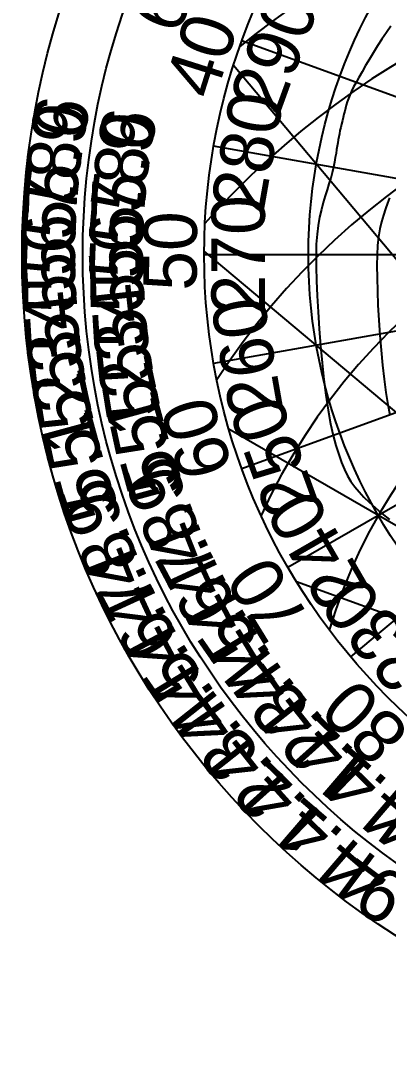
# Model space of a CAD drawing. Header units: metres. Extents: x -58 to 58, y -58 to 58.
# Drawn here: x -57.6 to -31.4, y -57.5 to 16.7 of the extents above; entities that cross this region are included whole.
import ezdxf
from ezdxf.enums import TextEntityAlignment as Align

# ---------------------------------------------------------------- set-up
doc = ezdxf.new("R2010")
doc.units = ezdxf.units.M
for name, color, linetype in [('CUT_REFERENCE', 1, 'Continuous'), ('ENGRAVE_AWA', 4, 'Continuous'), ('ENGRAVE_POLARS', 3, 'Continuous'), ('ENGRAVE_TEXT', 7, 'Continuous')]:
    doc.layers.add(name, color=color, linetype=linetype)

msp = doc.modelspace()

# ---------------------------------------------------------------- linework, layer by layer
at = {"layer": 'CUT_REFERENCE'}
for radius in [57.5, 53.18, 44.54, 44.54]:
    msp.add_circle((0, 0), radius, dxfattribs=at)
at = {"layer": 'ENGRAVE_AWA'}
for p, q in [((0, 0), (-41.854, 15.234)), ((0, -37.117), (-42.452, 13.476)), ((0, 0), (-43.863, 7.734)), ((0, 0), (-44.54, 0)), ((0, -37.117), (-44.539, 0.256)), ((0, 0), (-43.863, -7.734)), ((0, 0), (-41.854, -15.234)), ((0, 0), (-38.573, -22.27)), ((0, 0), (-34.12, -28.63)), ((0, -37.117), (-42.773, -12.422)), ((0, -37.117), (-37.959, -23.301))]:
    msp.add_line(p, q, dxfattribs=at)
msp.add_circle((0, 0), 37.117, dxfattribs=at)
for radius, start, end in [(66.81, 51.05756, 128.94244), (59.387, 41.49082, 138.50918), (51.963, 32.87835, 147.12165), (44.54, 24.62432, 155.37568), (37.117, 16.2602, 163.7398)]:
    msp.add_arc((0, -37.117), radius, start, end, dxfattribs=at)
at = {"layer": 'ENGRAVE_POLARS'}
for p, q in [((-31.565, 15.826), (-31.883, 15.354)), ((-31.244, 16.283), (-31.565, 15.826)), ((-32.194, 14.875), (-32.494, 14.397)), ((-31.883, 15.354), (-32.194, 14.875)), ((-32.494, 14.397), (-32.781, 13.926)), ((-33.051, 13.471), (-33.302, 13.04)), ((-32.781, 13.926), (-33.051, 13.471)), ((-33.529, 12.639), (-33.729, 12.276)), ((-33.302, 13.04), (-33.529, 12.639)), ((-33.901, 11.951), (-34.045, 11.654)), ((-33.729, 12.276), (-33.901, 11.951)), ((-34.267, 11.126), (-34.351, 10.888)), ((-34.166, 11.38), (-34.267, 11.126)), ((-34.045, 11.654), (-34.166, 11.38)), ((-34.483, 10.442), (-34.537, 10.226)), ((-34.422, 10.662), (-34.483, 10.442)), ((-34.351, 10.888), (-34.422, 10.662)), ((-34.639, 9.788), (-34.695, 9.557)), ((-34.588, 10.01), (-34.639, 9.788)), ((-34.537, 10.226), (-34.588, 10.01)), ((-34.818, 9.07), (-34.871, 8.843)), ((-34.757, 9.313), (-34.818, 9.07)), ((-34.695, 9.557), (-34.757, 9.313)), ((-34.995, 8.196), (-35.032, 7.976)), ((-34.958, 8.411), (-34.995, 8.196)), ((-34.917, 8.624), (-34.958, 8.411)), ((-34.871, 8.843), (-34.917, 8.624)), ((-35.108, 7.495), (-35.153, 7.225)), ((-35.069, 7.744), (-35.108, 7.495)), ((-35.032, 7.976), (-35.069, 7.744)), ((-35.204, 6.928), (-35.263, 6.598)), ((-35.153, 7.225), (-35.204, 6.928)), ((-35.333, 6.23), (-35.421, 5.842)), ((-35.263, 6.598), (-35.333, 6.23)), ((-35.53, 5.451), (-35.654, 5.049)), ((-35.421, 5.842), (-35.53, 5.451)), ((-35.789, 4.632), (-35.928, 4.193)), ((-35.654, 5.049), (-35.789, 4.632)), ((-36.066, 3.727), (-36.198, 3.226)), ((-35.928, 4.193), (-36.066, 3.727)), ((-31.336, 4.052), (-31.484, 3.671)), ((-36.198, 3.226), (-36.319, 2.685)), ((-31.632, 3.265), (-31.776, 2.829)), ((-31.484, 3.671), (-31.632, 3.265)), ((-36.319, 2.685), (-36.422, 2.098)), ((-31.909, 2.357), (-32.026, 1.844)), ((-31.776, 2.829), (-31.909, 2.357)), ((-36.422, 2.098), (-36.502, 1.459)), ((-32.026, 1.844), (-32.122, 1.284)), ((-36.555, 0.762), (-36.574, 0)), ((-36.502, 1.459), (-36.555, 0.762)), ((-32.122, 1.284), (-32.191, 0.671)), ((-36.574, 0), (-36.565, -0.863)), ((-32.228, 0), (-32.239, -0.762)), ((-32.191, 0.671), (-32.228, 0)), ((-36.565, -0.863), (-36.538, -1.845)), ((-32.239, -0.762), (-32.232, -1.629)), ((-36.538, -1.845), (-36.493, -2.921)), ((-32.232, -1.629), (-32.207, -2.58)), ((-36.493, -2.921), (-36.431, -4.068)), ((-32.207, -2.58), (-32.166, -3.593)), ((-32.166, -3.593), (-32.109, -4.649)), ((-36.431, -4.068), (-36.351, -5.261)), ((-32.109, -4.649), (-32.037, -5.724)), ((-36.351, -5.261), (-36.255, -6.475)), ((-32.037, -5.724), (-31.951, -6.798)), ((-36.255, -6.475), (-36.142, -7.688)), ((-31.951, -6.798), (-31.85, -7.849)), ((-36.142, -7.688), (-36.013, -8.873)), ((-31.85, -7.849), (-31.737, -8.856)), ((-36.013, -8.873), (-35.869, -10.008)), ((-31.737, -8.856), (-31.611, -9.798)), ((-35.869, -10.008), (-35.71, -11.068)), ((-31.611, -9.798), (-31.473, -10.654)), ((-35.71, -11.068), (-35.537, -12.029)), ((-31.473, -10.654), (-31.324, -11.401)), ((-35.537, -12.029), (-35.349, -12.866)), ((-35.349, -12.866), (-35.156, -13.587)), ((-35.156, -13.587), (-34.963, -14.223)), ((-34.963, -14.223), (-34.765, -14.785)), ((-34.765, -14.785), (-34.557, -15.285)), ((-34.557, -15.285), (-34.333, -15.734)), ((-34.333, -15.734), (-34.088, -16.143)), ((-34.088, -16.143), (-33.818, -16.525)), ((-33.818, -16.525), (-33.517, -16.891)), ((-33.517, -16.891), (-33.18, -17.251)), ((-33.18, -17.251), (-32.802, -17.618)), ((-32.802, -17.618), (-32.377, -18.004)), ((-32.377, -18.004), (-31.901, -18.418)), ((-31.901, -18.418), (-31.35, -18.859))]:
    msp.add_line(p, q, dxfattribs=at)

# ---------------------------------------------------------------- texts
at = {"layer": 'ENGRAVE_TEXT'}
for s, rotation, p in [('6.5', -292.64881, (-46.846, 19.547)), ('290', -290, (-39.58, 14.406)), ('40', -287.61157, (-44.759, 14.208)), ('280', -280, (-41.48, 7.314)), ('5.9', -277.50672, (-55.123, 7.264)), ('6', -280.13445, (-54.733, 9.783)), ('5.9', -277.50672, (-50.325, 6.631)), ('6', -280.13445, (-49.968, 8.932)), ('5.8', -274.83408, (-55.402, 4.685)), ('5.8', -274.83408, (-50.579, 4.278)), ('5.7', -272.11495, (-55.562, 2.052)), ('5.7', -272.11495, (-50.725, 1.873)), ('270', -270, (-42.12, 0)), ('5.6', -269.34769, (-55.596, -0.633)), ('5.6', -269.34769, (-50.757, -0.578)), ('50', -270.32959, (-46.959, 0.27)), ('5.5', -266.53057, (-55.498, -3.365)), ('5.5', -266.53057, (-50.667, -3.072)), ('5.4', -263.66175, (-50.45, -5.604)), ('5.4', -263.66175, (-55.26, -6.138)), ('260', -260, (-41.48, -7.314)), ('5.3', -260.73931, (-50.098, -8.169)), ('5.3', -260.73931, (-54.875, -8.948)), ('5.2', -257.7612, (-49.606, -10.76)), ('5.2', -257.7612, (-54.336, -11.786)), ('5.1', -254.72526, (-48.967, -13.373)), ('60', -253.80599, (-45.097, -13.097)), ('250', -250, (-39.58, -14.406)), ('5.1', -254.72526, (-53.636, -14.648)), ('5', -251.6292, (-48.173, -15.998)), ('4.9', -248.47059, (-47.218, -18.628)), ('5', -251.6292, (-52.766, -17.523)), ('4.9', -248.47059, (-51.721, -20.404)), ('4.8', -245.24685, (-46.096, -21.254)), ('240', -240, (-36.477, -21.06)), ('4.8', -245.24685, (-50.491, -23.28)), ('4.7', -241.95523, (-44.8, -23.865)), ('70', -238.45681, (-40.021, -24.567)), ('4.6', -238.59282, (-43.323, -26.452)), ('4.7', -241.95523, (-49.071, -26.141)), ('230', -230, (-32.266, -27.074)), ('4.6', -238.59282, (-47.454, -28.974)), ('4.5', -235.1565, (-41.66, -29.001)), ('4.4', -231.64296, (-39.804, -31.5)), ('4.5', -235.1565, (-45.632, -31.766)), ('4.4', -231.64296, (-43.599, -34.503)), ('4.3', -228.04864, (-37.751, -33.933)), ('80', -224.84777, (-33.117, -33.294)), ('4.2', -224.36974, (-35.496, -36.285)), ('4.3', -228.04864, (-41.35, -37.169)), ('4.1', -220.60219, (-33.035, -38.539)), ('4.2', -224.36974, (-38.88, -39.745)), ('4.1', -220.60219, (-36.185, -42.214)), ('4', -216.7416, (-30.365, -40.676)), ('4', -216.7416, (-33.26, -44.555)), ('3.9', -212.78326, (-30.105, -46.744))]:
    msp.add_text(s, height=3.8, rotation=rotation, dxfattribs=at).set_placement(p, align=Align.MIDDLE_CENTER)

doc.saveas('drawing.dxf')
